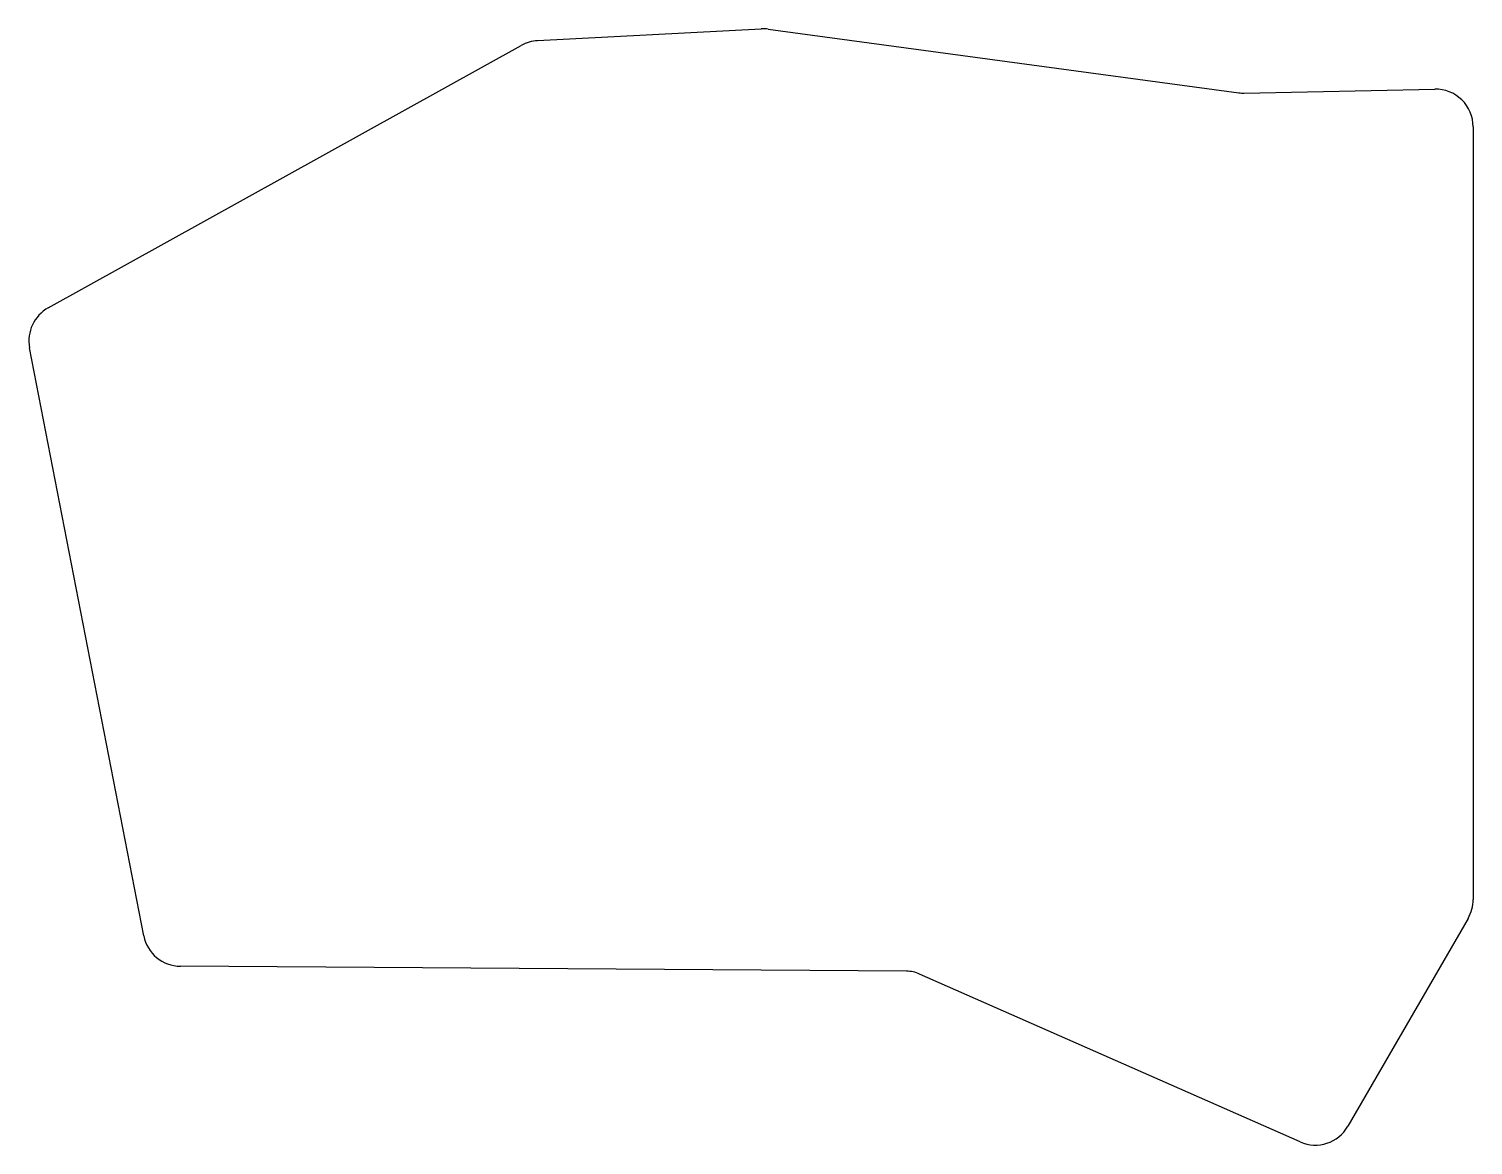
# Model space of a CAD drawing. Header units: millimetres. Extents: x 88 to 211, y -170 to -76.
import ezdxf

# ---------------------------------------------------------------- set-up
doc = ezdxf.new("R2010")
doc.units = ezdxf.units.MM

msp = doc.modelspace()

# ---------------------------------------------------------------- linework, layer by layer
for p, q in [((131.68, -76.57), (150.68, -75.58)), ((151.28, -75.6), (191.27, -81)), ((90.11, -99.27), (130.3, -76.97)), ((191.7, -81.02), (207.91, -80.69)), ((211.17, -83.89), (211.17, -149.53)), ((98.22, -152.61), (88.52, -102.68)), ((210.74, -151.13), (200.53, -168.79)), ((163.03, -155.62), (101.34, -155.2)), ((196.47, -170.12), (164.14, -155.86))]:
    msp.add_line(p, q)
for centre, radius, start, end in [((150.85, -78.77), 3.2, 82.3123, 93), ((131.85, -79.77), 3.2, 93, 119.0198), ((207.97, -83.89), 3.2, 0, 91.1751), ((191.64, -78.23), 2.8, 262.3123, 271.1751), ((91.66, -102.06), 3.2, 119.0198, 190.9963), ((207.97, -149.53), 3.2, 329.9829, 360), ((101.36, -152), 3.2, 191.0037, 269.6046), ((163.01, -158.42), 2.8, 66.1976, 89.6046), ((197.76, -167.19), 3.2, 246.1976, 329.9829)]:
    msp.add_arc(centre, radius, start, end)

doc.saveas('drawing.dxf')
